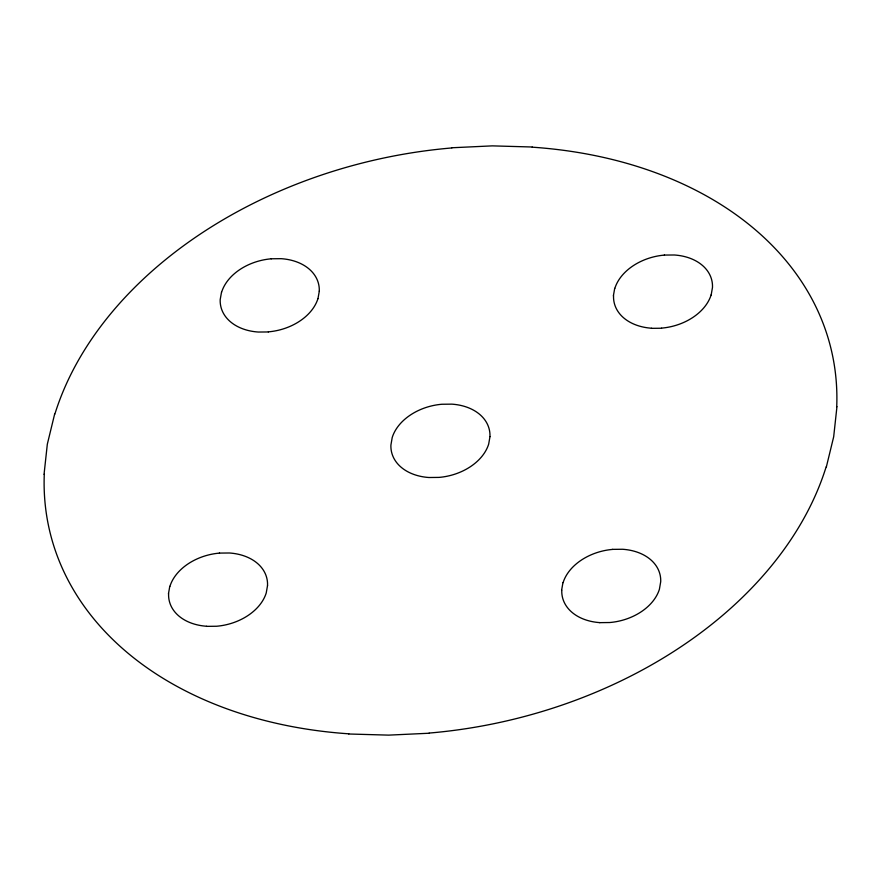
<?xml version="1.0" encoding="UTF-8"?>
<svg xmlns="http://www.w3.org/2000/svg" width="881" height="881" viewBox="0 0 881 881"><rect width="100%" height="100%" fill="white"/><g stroke="black" fill="none" stroke-linecap="round" stroke-linejoin="round"><path stroke-width="1.32" d="M836.95 406.681L833.679 436.789L826.356 466.93M44.05 474.319L47.321 444.211L54.644 414.07M168.447 593.904L169.769 586.372M267.549 585.447L266.227 592.979A50.063 35.956 -12.7 0 1 216.583 626.248L206.528 626.358M319.307 291.148L317.975 298.681M489.99 436.602L488.669 444.134A50.074 35.967 -12.7 0 1 439.024 477.403L428.97 477.513A50.063 35.956 -12.7 0 1 390.911 445.059L392.21 437.527A50.063 35.956 -12.7 0 1 441.844 404.258L451.898 404.148A50.074 35.956 -12.7 0 1 489.957 436.602M561.626 590.182L562.948 582.66M613.374 295.884L614.707 288.351M221.527 292.074L220.195 299.595A50.063 35.956 -12.7 0 0 258.287 332.038L268.331 331.961M711.165 294.959L712.487 287.426A50.063 35.956 -12.7 0 0 674.394 254.994L664.351 255.072M451.843 147.766L492.314 145.872L532.245 147.006M271.172 258.783L281.215 258.684A50.063 35.956 -12.7 0 1 319.274 291.148M661.521 328.239L651.466 328.338M219.413 553.092L229.467 552.993A50.074 35.956 -12.7 0 1 267.527 585.458M612.592 549.37L622.647 549.27A50.074 35.956 -12.7 0 1 660.706 581.735L659.406 589.268A50.063 35.956 -12.7 0 1 609.762 622.526L599.719 622.647M429.157 733.234L388.686 735.128L348.755 733.994M532.19 147.171A400.657 287.724 -12.7 0 1 836.719 406.703M54.864 414.092A400.635 287.713 -12.7 0 1 451.843 147.942M348.81 733.818A400.646 287.713 -12.7 0 1 44.281 474.297M826.125 466.908A400.635 287.713 -12.7 0 1 429.157 733.069M563.091 582.649A50.074 35.956 -12.7 0 1 612.724 549.392M599.862 622.625A50.063 35.956 -12.7 0 1 561.781 590.193M206.661 626.259A50.074 35.956 -12.7 0 1 168.601 593.816M169.912 586.361A50.074 35.956 -12.7 0 1 219.523 553.103M711.143 294.871A50.063 35.956 -12.7 0 1 661.543 328.128M651.61 328.228A50.063 35.956 -12.7 0 1 613.55 295.796M614.861 288.34A50.063 35.956 -12.7 0 1 664.483 255.083M317.964 298.582A50.063 35.956 -12.7 0 1 268.353 331.851M221.671 292.063A50.063 35.956 -12.7 0 1 271.293 258.805"/></g></svg>
